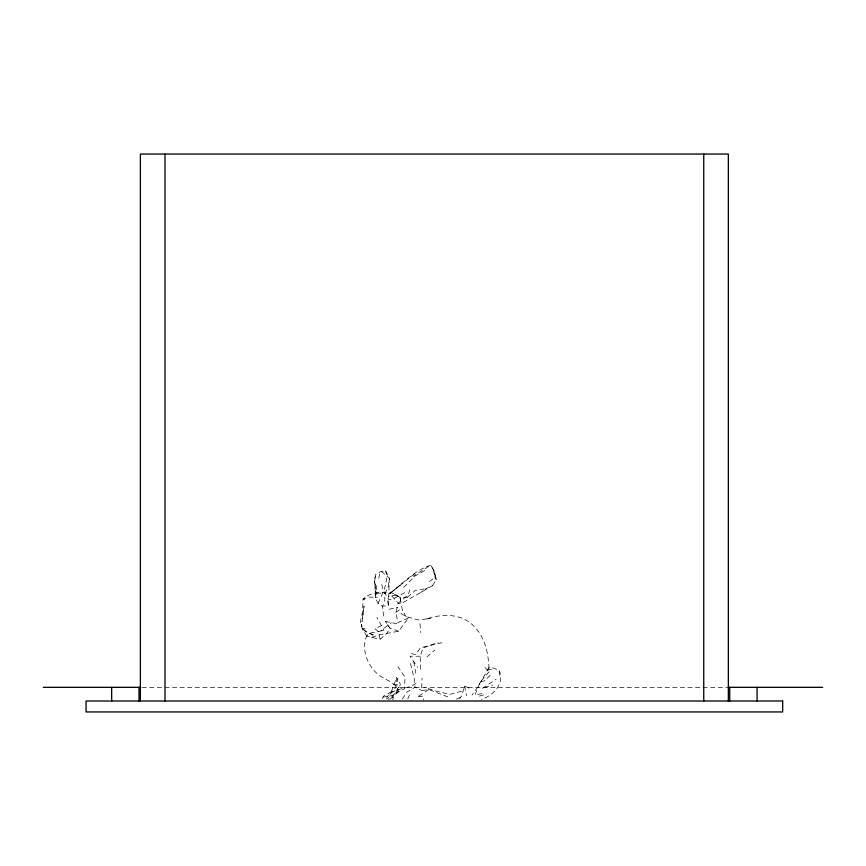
<?xml version="1.0" encoding="UTF-8"?>
<svg xmlns="http://www.w3.org/2000/svg" width="866" height="866" viewBox="0 0 866 866"><rect width="100%" height="100%" fill="white"/><g stroke="black" fill="none" stroke-linecap="round" stroke-linejoin="round"><path stroke-width="0.65" stroke-dasharray="4.33 3.25" d="M447.798 696.87L428.876 689.542L421.655 690.516L422.034 678.165M375.606 585.47L374.285 580.729L375.682 574.396L381.311 571.354L385.662 570.91L389.332 578.12L388.444 605.366L382.523 606.297L378.02 603.342L375.108 597.323L376.494 592.993L376.818 584.269M499.336 675.177L499.53 671.182L494.27 668.184L489.009 667.491L477.631 687.333L472.024 695.041M390.133 699.219L398.219 692.031L398.468 687.301L393.9 694.77L388.596 699.512M396.899 623.726L385.662 621.507L390.036 628.218L386.626 633.62L380.217 639.26L366.978 636.326L367.054 635.114L370.583 632.992L379.979 631.336L391.421 622.773M366.978 636.326L362.605 629.593L360.202 622.405L362.605 611.742L363.027 599.045L368.732 597.075L375.108 597.323L375.768 591.348L374.577 581.757L375.682 574.396M386.712 698.916L387.134 696.74C394.366 687.019 407.897 690.05 416.882 682.776M378.767 578.272L379.893 572.87M408.427 618.021L397.884 622.589L395.903 612.424L398.219 603.201L408.438 594.704M367.054 635.114C361.003 648.612 366.805 664.19 377.23 673.759C383.551 679.16 391.984 681.055 397.299 687.799L398.219 692.031M365.008 599.9L363.027 599.045C370.496 591.943 381.397 592.214 390.977 592.441L400.06 597.356L407.605 597.226L410.3 587.7M469.047 688.113L464.598 686.067L461.773 695.593L459.662 698.894M392.699 699.836L393.521 697.336L389.007 696.838L387.643 698.959M420.356 669.266L420.237 656.212L422.987 648.049L438.272 642.269M391.313 691.728L396.671 677.407L396.011 687.139L388.282 696.253L382.989 697.152L381.83 699.122L383.562 696.112L392.612 691.187M400.893 613.496L406.273 616.592L418.148 619.915L430.532 618.411L425.866 619.179C442.504 613.355 462.736 613.096 475.174 627.612C486.335 639.4 488.608 656.136 489.182 671.659L480.132 682.105L474.969 695.008L482.297 693.569M407.778 698.884L410.668 692.28M499.097 672.103L499.53 671.182C504.542 684.108 492.884 695.777 481.366 699.425M432.719 585.524L436.172 579.56L434.808 572.112L430.673 565.141C414.652 570.283 402.722 583.5 389.711 593.665L398.219 603.201L401.131 603.71L432.719 585.524L426.31 588.577L420.66 592.55M375.335 592.084L375.768 591.348L377.013 594L375.335 592.084L374.577 581.757M402.3 699.035L407.345 691.869L415.041 687.16L421.655 690.516M373.181 634.843L366.35 632.31L362.399 628.575L361.414 624.299L362.843 628.868L366.61 631.834L373.181 634.843L371.124 637.582L379.059 634.843L398.685 631.217L407.561 619.125L402.409 610.324L400.06 597.356L390.977 592.441L389.711 593.665L417.163 571.69M378.02 603.342C382.631 593.589 388.791 582.114 385.662 570.91M490.113 675.123L485.317 680.514L480.132 682.105M403.718 587.321L415.03 576.009L424.741 570.499M407.605 597.226L415.301 590.309L426.31 588.577M426.981 656.829L434.819 650.074M390.977 592.441L401.423 584.247M395.903 612.424L400.395 609.177L402.409 610.324M429.406 581.476L434.959 577.535L434.808 572.112L430.673 565.141L413.309 576.171M482.514 688.329L496.088 679.28M418.819 696.123L428.876 689.542M404.703 592.701L393.619 598.579L388.802 599.867L382.967 589.757L381.538 583.413M395.546 693.244L404.574 688.654L404.974 677.104L397.992 666.777M381.744 625.49L374.978 628.77L378.583 631.844L383.844 630.167L376.937 617.317M456.414 699.078L461.08 697.054M389.527 696.199L393.9 694.77L398.858 689.098L400.319 684.281L397.613 678.381L397.786 684.963L393.781 684.584M484.451 687.572L492.711 685.049M479.374 696.091L486.649 693.926M461.491 691.252L449.735 694.413L434.407 690.646L424.221 687.203M396.52 595.061L388.423 596.154M389.224 609.263L397.667 607.239M441.833 642.702L420.486 647.746L415.496 654.588L408.211 652.899M418.332 696.61L423.203 696.08L423.247 699.836M487.363 669.689L493.685 669.191M375.108 597.323L377.24 597.237M362.399 628.575L365.16 628.467M420.237 656.212L410.008 656.212L417.672 667.318M142.078 687.333L726.628 687.333M376.494 592.993L385.056 593.47M398.685 631.217L390.036 628.218L387.329 625.1L385.662 621.507M381.311 571.354L389.332 578.12L388.109 587.256L385.013 593.513L384.699 601.307L382.523 606.297L383.551 615.964M485.09 667.643L489.182 671.659M434.959 577.535L436.172 579.56L432.318 567.771M379.059 634.843L380.217 639.26M410.495 663.572L414.284 678.922L415.041 687.16M387.567 601.004L388.444 605.366M464.598 686.067L466.482 695.799M413.753 661.7L415.81 673.337M400.06 597.356L401.131 603.71M419.988 623.704L420.768 632.602M364.034 606.178L362.064 621.712L364.034 606.178"/><path stroke-width="1.3" d="M43.3 687.333L140.725 687.333M727.981 687.333L822.7 687.333M757.068 687.333L757.068 701.005M729.724 687.333L729.724 701.005M728.349 701.005L728.349 154.061L140.379 154.061L140.379 701.005M703.744 154.061L703.744 701.005M164.995 154.061L164.995 701.005M139.015 687.333L139.015 701.005M111.671 687.333L111.671 701.005M782.68 701.005L86.059 701.005L86.059 711.939L782.68 711.939L782.68 701.005"/></g></svg>
